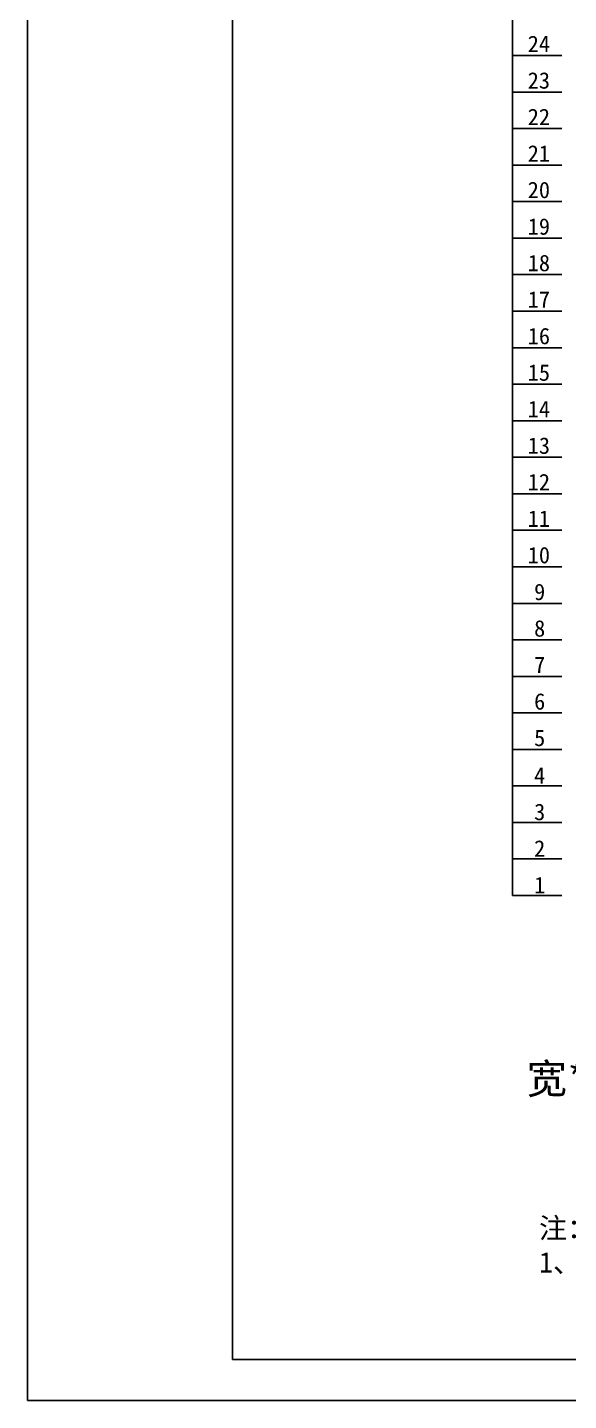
# Model space of a CAD drawing. Extents: x -75138 to 15640, y -12340 to 70479.
# Drawn here: x 3040 to 3699, y -9370 to -7699 of the extents above; entities that cross this region are included whole.
import ezdxf
from ezdxf.enums import TextEntityAlignment as Align

# ---------------------------------------------------------------- set-up
doc = ezdxf.new("R2010")
doc.units = 0
doc.linetypes.add('PHANTOM2', pattern=[1.25, 0.625, -0.125, 0.125, -0.125, 0.125, -0.125])
doc.layers.get('0').update_dxf_attribs({"linetype": 'CONTINUOUS'})
for name, color, linetype in [('假设轮廓', 4, 'PHANTOM2'), ('尺寸线', 3, 'CONTINUOUS'), ('轮廓线', 7, 'CONTINUOUS')]:
    doc.layers.add(name, color=color, linetype=linetype)
doc.styles.get("Standard").update_dxf_attribs({"font": 'SIMFANG.TTF'})
doc.styles.add('仿宋3.5', font='SIMFANG.TTF', dxfattribs={"width": 0.7, "height": 3.5})

# ---------------------------------------------------------------- blocks, each defined once
blk = doc.blocks.new('图框')
for p, q in [((3441.05, 1159.74), (3441.05, 1456.74)), ((3861.05, 1159.74), (3441.05, 1159.74))]:
    blk.add_line(p, q)
at = {"color": 1, "lineweight": -3}
for p, q in [((3466.05, 1164.74), (3466.05, 1451.74)), ((3856.05, 1164.74), (3466.05, 1164.74))]:
    blk.add_line(p, q, dxfattribs=at)
at = {"style": '仿宋3.5', "width": 0.8}
for tag, p in [('车站站名', (3771.33, 1184.32)), ('图纸名称', (3771.41, 1173.86))]:
    blk.add_attdef(tag, text='', height=4, dxfattribs=at).set_placement(p, align=Align.MIDDLE)

msp = doc.modelspace()

# ---------------------------------------------------------------- linework, layer by layer
at = {"layer": '尺寸线'}
for p, q in [((3630.8, -8755.4), (3630.8, -6621.8)), ((3630.8, -6710.7), (3630.8, -8755.4)), ((3630.8, -7733), (3690.8, -7733)), ((3630.8, -7777.5), (3690.8, -7777.5)), ((3630.8, -7821.9), (3690.8, -7821.9)), ((3630.8, -7866.4), (3690.8, -7866.4)), ((3630.8, -7910.8), (3690.8, -7910.8)), ((3630.8, -7955.3), (3690.8, -7955.3)), ((3630.8, -7999.7), (3690.8, -7999.7)), ((3630.8, -8044.2), (3690.8, -8044.2)), ((3630.8, -8088.6), (3690.8, -8088.6)), ((3630.8, -8133.1), (3690.8, -8133.1)), ((3630.8, -8177.5), (3690.8, -8177.5)), ((3630.8, -8222), (3690.8, -8222)), ((3630.8, -8266.4), (3690.8, -8266.4)), ((3630.8, -8310.9), (3690.8, -8310.9)), ((3630.8, -8355.3), (3690.8, -8355.3)), ((3630.8, -8399.8), (3690.8, -8399.8)), ((3630.8, -8444.2), (3690.8, -8444.2)), ((3630.8, -8488.7), (3690.8, -8488.7)), ((3630.8, -8533.1), (3690.8, -8533.1)), ((3630.8, -8577.6), (3690.8, -8577.6)), ((3630.8, -8622), (3690.8, -8622)), ((3630.8, -8666.5), (3690.8, -8666.5)), ((3630.8, -8710.9), (3690.8, -8710.9)), ((3630.8, -8755.4), (3690.8, -8755.4))]:
    msp.add_line(p, q, dxfattribs=at)

# ---------------------------------------------------------------- block references
at = {"xscale": 10.00048635606572, "yscale": 10.00048635606618, "zscale": 10.00048635606581}
msp.add_blockref('图框', (-31372.7, -20968.2), dxfattribs=at)

# ---------------------------------------------------------------- texts
at = {"layer": '假设轮廓', "color": 7, "linetype": 'ByBlock', "insert": (3648, -8960.4), "char_height": 36, "width": 754.57, "attachment_point": 1}
msp.add_mtext('宽*深*高（600mm*800mm*2350mm）', dxfattribs=at)
at = {"layer": '尺寸线', "char_height": 20, "width": 83.799, "attachment_point": 1}
for s, insert in [('{\\fFangSong_GB2312|b0|i0|c134|p49;24}', (3649.2, -7708.8)), ('{\\fFangSong_GB2312|b0|i0|c134|p49;23}', (3649.2, -7753.3)), ('{\\fFangSong_GB2312|b0|i0|c134|p49;22}', (3649.2, -7797.7)), ('{\\fFangSong_GB2312|b0|i0|c134|p49;21}', (3649.2, -7842.2)), ('{\\fFangSong_GB2312|b0|i0|c134|p49;20}', (3649.2, -7886.6)), ('{\\fFangSong_GB2312|b0|i0|c134|p49;19}', (3649.2, -7931.1)), ('{\\fFangSong_GB2312|b0|i0|c134|p49;18}', (3649.2, -7975.5)), ('{\\fFangSong_GB2312|b0|i0|c134|p49;17}', (3649.2, -8020)), ('{\\fFangSong_GB2312|b0|i0|c134|p49;16}', (3649.2, -8064.4)), ('{\\fFangSong_GB2312|b0|i0|c134|p49;15}', (3649.2, -8108.9)), ('{\\fFangSong_GB2312|b0|i0|c134|p49;14}', (3649.2, -8153.3)), ('{\\fFangSong_GB2312|b0|i0|c134|p49;13}', (3649.2, -8197.8)), ('{\\fFangSong_GB2312|b0|i0|c134|p49;12}', (3649.2, -8242.2)), ('{\\fFangSong_GB2312|b0|i0|c134|p49;11}', (3649.2, -8286.7)), ('{\\fFangSong_GB2312|b0|i0|c134|p49;10}', (3649.2, -8331.1)), ('{\\fFangSong_GB2312|b0|i0|c134|p49;9}', (3657, -8375.9)), ('{\\fFangSong_GB2312|b0|i0|c134|p49;8}', (3657, -8420.3)), ('{\\fFangSong_GB2312|b0|i0|c134|p49;7}', (3657, -8464.7)), ('{\\fFangSong_GB2312|b0|i0|c134|p49;6}', (3657, -8509.2)), ('{\\fFangSong_GB2312|b0|i0|c134|p49;5}', (3657, -8553.6)), ('{\\fFangSong_GB2312|b0|i0|c134|p49;4}', (3657, -8599.3)), ('{\\fFangSong_GB2312|b0|i0|c134|p49;3}', (3657, -8643.7)), ('{\\fFangSong_GB2312|b0|i0|c134|p49;2}', (3657, -8688.2)), ('{\\fFangSong_GB2312|b0|i0|c134|p49;1}', (3657, -8732.7))]:
    msp.add_mtext(s, dxfattribs=dict(at, insert=insert))
at = {"layer": '轮廓线', "insert": (3663, -9147.8), "char_height": 25, "width": 8341.017, "attachment_point": 1}
msp.add_mtext('注：\\P1、系统结构图中所示物品及型号仅供参考，具体请依合同为准。', dxfattribs=at)

doc.saveas('drawing.dxf')
